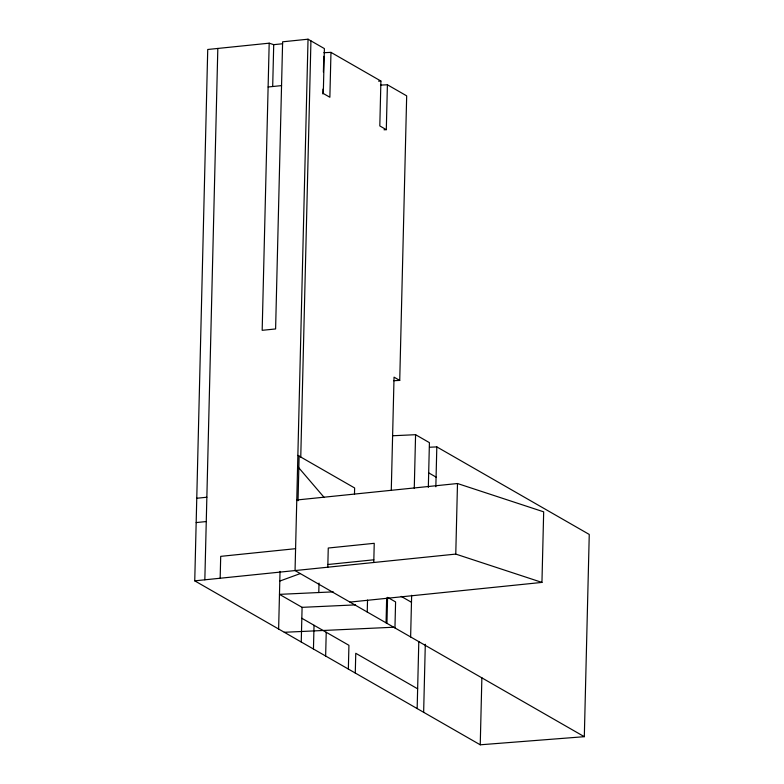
<?xml version="1.0" encoding="UTF-8"?>
<svg xmlns="http://www.w3.org/2000/svg" width="784" height="784" viewBox="0 0 784 784"><rect width="100%" height="100%" fill="white"/><g stroke="black" fill="none" stroke-linecap="round" stroke-linejoin="round"><path stroke-width="1.18" d="M429.554 447.233L436.815 446.9L589.254 534.443L584.315 736.686L480.239 744.8L194.746 580.846L207.731 49.48L269.186 43.179L273.714 44.668L282.671 43.747M204.84 579.807L217.825 48.441M220.167 578.239L220.706 556.356L295.578 548.682M269.186 43.179L262.17 330.319L275.605 328.947L282.622 41.807L308.034 39.2L324.39 48.598L323.292 93.482L329.868 97.255L330.966 52.371L323.87 52.695M272.705 86.044L273.714 44.668M278.624 629.013L280.035 571.379M308.034 39.2L295.049 570.566L584.315 736.686M299.116 456.092L298.028 500.721L296.773 499.996L457.493 483.522L543.675 511.834L541.95 582.414L349.938 602.092M300.762 457.043L310.934 40.866M301.242 642.008L302.095 607.345L279.467 594.36L333.278 591.861M322.871 93.943L322.988 89.092M323.4 72.108L323.782 56.34M313.453 649.025L314.031 625.279M318.784 592.537L319.019 583.1M325.644 656.022L326.222 632.276M327.79 567.204L328.261 548.026L374.233 543.312L373.772 562.5M348.351 669.056L348.929 645.31L301.83 618.262M354.486 494.067L354.633 487.971L297.861 455.367M355.279 673.035L355.76 653.288L417.647 688.822M367.235 612.02L367.529 600.074M330.966 52.371L380.906 81.046L379.809 125.94L386.306 129.674L387.404 84.78L380.485 85.103M386.061 622.829L386.659 597.996M386.943 623.339L387.58 597.33M391.285 489.961L394.038 377.153L399.732 380.416L406.68 95.854L387.404 84.78M394.95 627.935L395.587 601.926L388.58 597.898M410.63 636.941L411.649 595.272M414.266 488.354L415.579 434.699L392.48 435.767M417.157 708.579L418.803 641.469M428.329 487.374L429.416 442.646L415.579 434.699M423.644 712.293L425.3 644.252M435.845 486.786L436.815 446.9M541.95 582.414L455.769 554.092L457.493 483.522M480.239 744.8L481.876 677.748M279.79 581.071L300.174 573.623M268.118 86.995L281.554 85.613M196.755 498.261L206.858 497.232M196.167 522.575L206.27 521.546M327.859 564.509L373.831 559.796M194.746 580.846L455.769 554.092M378.594 81.154L380.906 81.046M383.993 129.781L386.306 129.674M393.656 380.701L399.732 380.416M302.095 607.345L355.573 604.876M284.308 632.286L393.695 627.22M428.681 472.86L436.08 477.113M401.192 596.379L411.482 602.288M297.587 466.382L324.213 497.507"/></g></svg>
